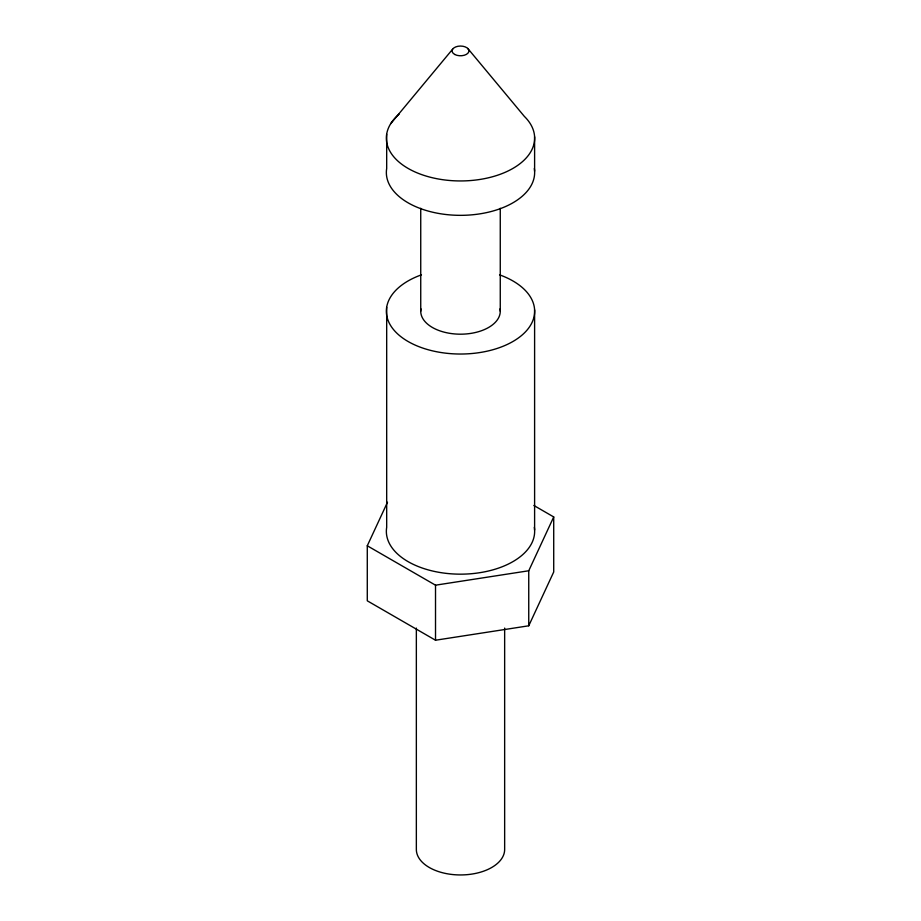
<?xml version="1.0" encoding="UTF-8"?>
<svg xmlns="http://www.w3.org/2000/svg" width="921" height="921" viewBox="0 0 921 921"><rect width="100%" height="100%" fill="white"/><g stroke="black" fill="none" stroke-linecap="round" stroke-linejoin="round"><path stroke-width="1.38" d="M533.869 505.479L553.717 516.946L553.717 571.976L528.746 625.796L435.518 640.222L367.283 600.814L367.283 545.785L387.499 502.21M528.746 625.796L528.746 570.767L553.717 516.946M390.746 123.644L452.568 49.262M367.283 545.785L435.518 585.18L528.746 570.767M467.753 48.433L524.314 116.357A74.141 42.803 0 0 1 507.16 171.41A74.141 42.803 0 0 1 410.317 169.648A74.141 42.803 0 0 1 399.173 114.077M534.606 136.792L534.606 171.191M534.606 309.882L534.606 530.012M504.65 628.087L504.65 849.461A44.15 25.489 0 0 1 460.5 874.95A44.15 25.489 0 0 1 416.35 849.461L416.35 628.087M500.264 208.284L500.264 311.229M435.518 585.18L435.518 640.222M420.736 208.284L420.736 311.229M386.682 134.109L386.682 168.508A74.141 42.803 0 0 0 460.488 215.341A74.141 42.803 0 0 0 534.318 168.52M386.682 307.2L386.682 527.33A74.141 42.803 0 0 0 460.488 574.163A74.141 42.803 0 0 0 534.318 527.342M499.562 274.838A74.141 42.803 0 0 1 516.796 339.078A74.141 42.803 0 0 1 404.204 339.078A74.141 42.803 0 0 1 421.438 274.838M500.045 308.823A39.764 22.956 0 0 1 460.5 334.185A39.764 22.956 0 0 1 420.955 308.823M454.801 54.489A8.427 4.87 0 0 0 468.72 51.967A8.427 4.87 0 0 0 457.979 46.269A8.427 4.87 0 0 0 454.801 54.489"/></g></svg>
